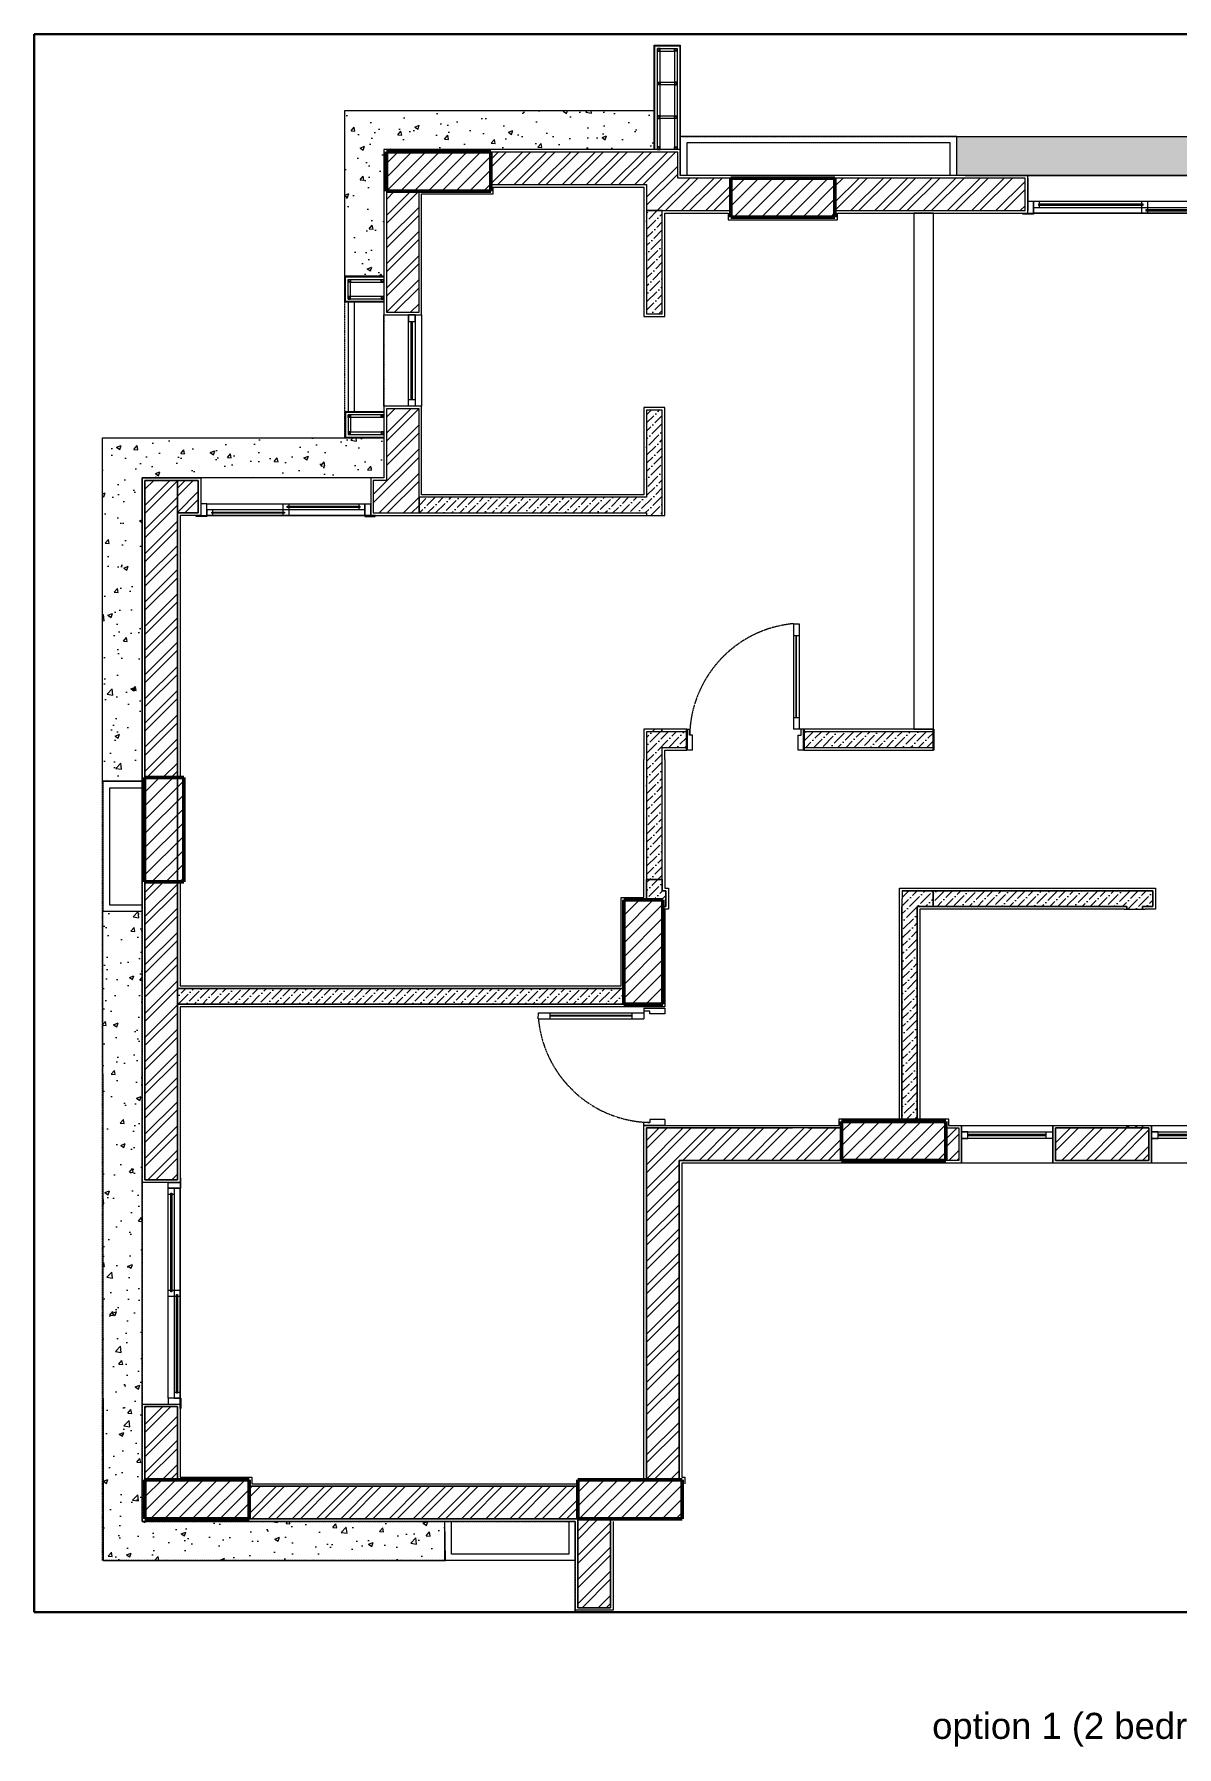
# Model space of a CAD drawing. Header units: metres. Extents: x 0 to 104350, y 982 to 43174.
# Drawn here: x 28555 to 37322, y 30032 to 43174 of the extents above; entities that cross this region are included whole.
import ezdxf
from ezdxf.xclip import XClip

# ---------------------------------------------------------------- set-up
doc = ezdxf.new("R2010")
doc.units = ezdxf.units.M
doc.header["$XCLIPFRAME"] = 2
doc.linetypes.add('DASHED2', pattern=[0.375, 0.25, -0.125])
doc.layers.get('0').update_dxf_attribs({"lineweight": 30})
for name, color, linetype, lineweight in [('A-ANNO-DIMS', 1, 'Continuous', 0), ('A-ANNO-HATCH', 9, 'Continuous', 9), ('A-CLNG-GRID', 2, 'Continuous', 5), ('A-DOOR', 1, 'Continuous', 5), ('A-DOOR-FRAM', 1, 'Continuous', 0), ('A-ELEV-BACK', 1, 'Continuous', 0), ('A-FLOR-OVHD', 1, 'DASHED2', 0), ('A-SECT', 1, 'Continuous', 5), ('A-WALL', 3, 'Continuous', 18), ('A-WINDOW', 10, 'Continuous', 5), ('dimensions', 90, 'Continuous', 30), ('G-ANNO-HATCH', 8, 'Continuous', 0), ('HATCH', 8, 'Continuous', 0), ('S-COLS', 52, 'Continuous', 9)]:
    doc.layers.add(name, color=color, linetype=linetype, lineweight=lineweight)
doc.styles.get("Standard").update_dxf_attribs({"font": 'arial.ttf'})
pattern_1 = [(45, (-163049.75, 51839.08), (-92.807765, 92.807765), []), (45, (-162987.88, 51839.08), (-92.807765, 92.807765), [])]
pattern_2 = [(45, (-163049.75, 51839.084), (23.201941, 85.073785), [109.375, -21.875, 0, -21.875])]
pattern_3 = [(50, (0, 0), (358.6301, -31.37607), [37.5, -412.5]), (355, (0, 0), (-69.3757, 376.0961), [30, -330]), (100.45144, (29.9, -2.6), (289.2544, 344.72), [31.8701, -350.57106]), (46.1842, (0, 100), (533.6207, -82.7596), [56.25, -618.75]), (96.63564, (44.47, 93.1), (467.331, 487.0593), [47.8052, -525.8569]), (351.18416, (0, 100), (467.331, 487.0593), [45, -495]), (21, (50, 75), (298.4535, -201.30945), [37.5, -412.5]), (326, (50, 75), (121.6577, 362.575), [30, -330]), (71.45144, (74.87, 58.22), (420.1112, 161.2656), [31.8701, -350.57106]), (37.5, (0, 0), (6.07993, 166.44693), [0, -326, 0, -335, 0, -331.25]), (7.5, (0, 0), (131.53477, 197.20586), [0, -191, 0, -318.5, 0, -126.25]), (327.5, (-111.5, 0), (266.91122, -11.27744), [0, -125, 0, -390, 0, -517.5]), (317.5, (-161.5, 0), (291.5931, 50.0525), [0, -162.5, 0, -259, 0, -367.5])]
pattern_4 = [(45, (116748.97, -54336.016), (-53.033, 53.033), [])]

# ---------------------------------------------------------------- blocks, each defined once
blk = doc.blocks.new('*U123')
for p, q in [((-0.235, 0.09), (0.978, 0.09)), ((-0.235, 0.045), (-0.235, 0.09)), ((0.978, 0.045), (-0.235, 0.045)), ((0.978, 0.045), (-0.235, 0.045)), ((-0.235, 0.045), (-0.235, 0)), ((-0.235, 0), (0.978, 0)), ((-0.19, 0.045), (-0.19, 0.026)), ((-0.19, 0.018), (-0.19, 0)), ((0.35, 0.09), (0.35, 0.026)), ((0.35, 0.018), (0.35, 0)), ((0.395, 0.09), (0.395, 0.071)), ((0.395, 0.063), (0.395, 0)), ((0.933, 0.09), (0.933, 0.071)), ((0.933, 0.063), (0.933, 0.045)), ((0.978, 0.09), (0.978, 0.045)), ((0.978, 0), (0.978, 0.045))]:
    blk.add_line(p, q)
for points in [[(-0.315, 0), (-0.235, 0), (-0.235, -0.007), (-0.315, -0.007)], [(-0.235, 0.09), (-0.28, 0.09), (-0.28, 0), (-0.235, 0)], [(-0.235, 0.09), (0.978, 0.09), (0.978, 0), (-0.235, 0)], [(-0.196, 0.026), (0.362, 0.026), (0.362, 0.018), (-0.196, 0.018)], [(0.383, 0.071), (0.94, 0.071), (0.94, 0.063), (0.383, 0.063)], [(0.978, 0.09), (1.023, 0.09), (1.023, 0), (0.978, 0)], [(1.058, 0), (0.978, 0), (0.978, -0.007), (1.058, -0.007)]]:
    blk.add_lwpolyline(points, close=True)
blk = doc.blocks.new('*U125')
for p, q in [((-2.079, -0.07), (-1.479, -0.07)), ((-2.079, -0.08), (-1.479, -0.08))]:
    blk.add_line(p, q)
for points in [[(-2.129, 0.14), (-1.429, 0.14), (-1.429, -0.15), (-2.129, -0.15)], [(-2.129, -0.1), (-2.129, -0.05), (-1.429, -0.05), (-1.429, -0.1)], [(-2.129, -0.05), (-2.079, -0.05), (-2.079, -0.1), (-2.129, -0.1)], [(-1.429, -0.05), (-1.479, -0.05), (-1.479, -0.1), (-1.429, -0.1)]]:
    blk.add_lwpolyline(points, close=True)
blk = doc.blocks.new('*U122')
for p, q in [((-0.235, 0.09), (1.376, 0.09)), ((-0.235, 0.045), (-0.235, 0.09)), ((1.376, 0.045), (-0.235, 0.045)), ((1.376, 0.045), (-0.235, 0.045)), ((-0.235, 0.045), (-0.235, 0)), ((-0.235, 0), (1.376, 0)), ((-0.19, 0.045), (-0.19, 0.026)), ((-0.19, 0.018), (-0.19, 0)), ((0.548, 0.09), (0.548, 0.026)), ((0.548, 0.018), (0.548, 0)), ((0.593, 0.09), (0.593, 0.071)), ((0.593, 0.063), (0.593, 0)), ((1.331, 0.09), (1.331, 0.071)), ((1.331, 0.063), (1.331, 0.045)), ((1.376, 0.09), (1.376, 0.045)), ((1.376, 0), (1.376, 0.045))]:
    blk.add_line(p, q)
for points in [[(-0.315, 0), (-0.235, 0), (-0.235, -0.007), (-0.315, -0.007)], [(-0.235, 0.09), (-0.28, 0.09), (-0.28, 0), (-0.235, 0)], [(-0.235, 0.09), (1.376, 0.09), (1.376, 0), (-0.235, 0)], [(-0.196, 0.026), (0.561, 0.026), (0.561, 0.018), (-0.196, 0.018)], [(0.582, 0.071), (1.337, 0.071), (1.337, 0.063), (0.582, 0.063)], [(1.376, 0.09), (1.421, 0.09), (1.421, 0), (1.376, 0)], [(1.456, 0), (1.376, 0), (1.376, -0.007), (1.456, -0.007)]]:
    blk.add_lwpolyline(points, close=True)
blk = doc.blocks.new('*U121')
for p, q in [((-2.079, -0.07), (-1.479, -0.07)), ((-2.079, -0.08), (-1.479, -0.08))]:
    blk.add_line(p, q)
for points in [[(-2.129, 0.14), (-1.429, 0.14), (-1.429, -0.15), (-2.129, -0.15)], [(-2.129, -0.1), (-2.129, -0.05), (-1.429, -0.05), (-1.429, -0.1)], [(-2.129, -0.05), (-2.079, -0.05), (-2.079, -0.1), (-2.129, -0.1)], [(-1.429, -0.05), (-1.479, -0.05), (-1.479, -0.1), (-1.429, -0.1)]]:
    blk.add_lwpolyline(points, close=True)
blk = doc.blocks.new('*U138')
for p, q in [((-0.235, 0.09), (1.473, 0.09)), ((-0.235, 0.045), (-0.235, 0.09)), ((1.473, 0.045), (-0.235, 0.045)), ((1.473, 0.045), (-0.235, 0.045)), ((-0.235, 0.045), (-0.235, 0)), ((-0.235, 0), (1.473, 0)), ((-0.19, 0.045), (-0.19, 0.026)), ((-0.19, 0.018), (-0.19, 0)), ((0.597, 0.09), (0.597, 0.026)), ((0.597, 0.018), (0.597, 0)), ((0.642, 0.09), (0.642, 0.071)), ((0.642, 0.063), (0.642, 0)), ((1.428, 0.09), (1.428, 0.071)), ((1.428, 0.063), (1.428, 0.045)), ((1.473, 0.09), (1.473, 0.045)), ((1.473, 0), (1.473, 0.045))]:
    blk.add_line(p, q)
for points in [[(-0.315, 0), (-0.235, 0), (-0.235, -0.007), (-0.315, -0.007)], [(-0.235, 0.09), (-0.28, 0.09), (-0.28, 0), (-0.235, 0)], [(-0.235, 0.09), (1.473, 0.09), (1.473, 0), (-0.235, 0)], [(-0.196, 0.026), (0.609, 0.026), (0.609, 0.018), (-0.196, 0.018)], [(0.63, 0.071), (1.434, 0.071), (1.434, 0.063), (0.63, 0.063)], [(1.473, 0.09), (1.518, 0.09), (1.518, 0), (1.473, 0)], [(1.553, 0), (1.473, 0), (1.473, -0.007), (1.553, -0.007)]]:
    blk.add_lwpolyline(points, close=True)
blk = doc.blocks.new('hjnhgfhgn')
at = {"layer": 'A-FLOR-OVHD'}
blk.add_lwpolyline([(101259, -22509), (101259, -20379), (97632, -20379), (97632, -11762), (99490, -11762), (99490, -9249), (101865, -9249), (101865, -9549), (99790, -9549), (99790, -12069), (97936, -12069), (97936, -14398), (97936, -20079), (101259, -20079), (101259, -22839)], dxfattribs=at)
blk.add_lwpolyline([(102065, -9449), (106681, -9449), (106681, -9249), (119821, -9249), (119821, -9449), (124433, -9449), (124433, -9749), (119521, -9749), (119521, -9549), (118379, -9550), (118379, -9549), (116503, -9549), (116503, -9550), (110625, -9550), (110625, -9549), (107857, -9549), (107857, -9549), (106977, -9549), (106977, -9749), (102065, -9749)], close=True, dxfattribs=at)
blk = doc.blocks.new('B GF')
at = {"layer": 'A-ANNO-HATCH', "true_color": 0x939598}
h = blk.add_hatch(dxfattribs=at)
h.set_pattern_fill('AR-CONC', color=252, scale=50)
h.set_pattern_definition(pattern_3)
h.paths.add_polyline_path([(147038, -10522), (146738, -10522), (146738, -9249), (149114, -9249), (149114, -9549), (147038, -9549)])
h = blk.add_hatch(dxfattribs=at)
h.set_pattern_fill('AR-CONC', color=252, scale=50)
h.set_pattern_definition([(50, (0, -9699.07), (358.6301, -31.37607), [37.5, -412.5]), (355, (0, -9699.07), (-69.3757, 376.0961), [30, -330]), (100.45144, (29.9, -9701.7), (289.2544, 344.72), [31.8701, -350.57106]), (46.1842, (0, -9599.07), (533.6207, -82.7596), [56.25, -618.75]), (96.63564, (44.47, -9605.96), (467.331, 487.0593), [47.8052, -525.8569]), (351.18416, (0, -9599.07), (467.331, 487.0593), [45, -495]), (21, (50, -9624.07), (298.45353, -201.30945), [37.5, -412.5]), (326, (50, -9624.07), (121.6577, 362.575), [30, -330]), (71.45144, (74.87, -9640.84), (420.1112, 161.2656), [31.8701, -350.57106]), (37.5, (0, -9699.07), (6.07993, 166.44693), [0, -326, 0, -335, 0, -331.25]), (7.5, (0, -9699.07), (131.53477, 197.20586), [0, -191, 0, -318.5, 0, -126.25]), (327.5, (-111.5, -9699.07), (266.91122, -11.27744), [0, -125, 0, -390, 0, -517.5]), (317.5, (-161.5, -9699.07), (291.5931, 50.0525), [0, -162.5, 0, -259, 0, -367.5])])
h.paths.add_polyline_path([(161718, -9549), (161712, -9248), (163283, -9248), (163290, -9549)])
h.paths.add_polyline_path([(169560, -9749), (169560, -9449), (167070, -9449), (167070, -9249), (153929, -9249), (153931, -9449), (151438, -9449), (151436, -9749), (154230, -9749), (154230, -9549), (166691, -9549), (166691, -9749), (171671, -9749), (171671, -9749)])
h = blk.add_hatch(dxfattribs=at)
h.set_pattern_fill('AR-CONC', color=252, scale=50)
h.set_pattern_definition(pattern_3)
h.paths.add_polyline_path([(145184, -14398), (144880, -14398), (144880, -11762), (147038, -11762), (147038, -11861), (147038, -12069), (145184, -12069)])
h = blk.add_hatch(dxfattribs=at)
h.set_pattern_fill('AR-CONC', color=252, scale=50)
h.set_pattern_definition(pattern_3)
h.paths.add_polyline_path([(145184, -15398), (144880, -15398), (144880, -20379), (147507, -20379), (147507, -20079), (145184, -20079)])
at = {"layer": 'A-ANNO-DIMS'}
blk.add_lwpolyline([(147038, -10522), (146738, -10522), (146738, -9249), (149114, -9249), (149114, -9549), (147038, -9549)], close=True, dxfattribs=at)
at = {"layer": 'A-ELEV-BACK'}
for points in [[(171671, -9449), (171671, -9749), (166691, -9749), (166691, -9549), (154230, -9549), (154230, -9749), (151436, -9749), (151436, -9449), (153930, -9449), (153930, -9249), (167070, -9249), (167070, -9449)], [(145184, -14398), (144880, -14398), (144880, -11762), (147038, -11762), (147038, -11861), (147038, -11861), (147038, -12069), (145184, -12069)], [(145184, -15398), (144880, -15398), (144884, -20379), (147512, -20379), (147507, -20079), (145184, -20079)]]:
    blk.add_lwpolyline(points, close=True, dxfattribs=at)
blk = doc.blocks.new('gfbgg')
at = {"layer": 'A-ELEV-BACK'}
for points in [[(104187, -9749), (104187, -9449), (102065, -9449), (102065, -9749)], [(104137, -9749), (104137, -9499), (102115, -9499), (102115, -9749)], [(97936, -15398), (97636, -15398), (97636, -14398), (97936, -14398)], [(97936, -15348), (97686, -15348), (97686, -14448), (97936, -14448)], [(101259, -20079), (101259, -20379), (100259, -20379), (100259, -20079)], [(101209, -20079), (101209, -20329), (100309, -20329), (100309, -20079)]]:
    blk.add_lwpolyline(points, dxfattribs=at)
blk = doc.blocks.new('gtrgtgrtgtg')
at = {"layer": 'A-CLNG-GRID'}
for points in [[(101865, -9549), (101865, -9149), (101865, -8749), (102065, -8749), (102065, -9549)], [(99790, -10722), (99730, -10722), (99490, -10722), (99490, -10522), (99790, -10522)], [(99790, -11562), (99730, -11562), (99490, -11562), (99490, -11762), (99790, -11762)]]:
    blk.add_lwpolyline(points, dxfattribs=at)
at = {"layer": 'A-ELEV-BACK'}
blk.add_lwpolyline([(99515, -11562), (99565, -11562), (99565, -10722), (99515, -10722)], close=True, dxfattribs=at)
at = {"layer": 'A-SECT'}
for points in [[(101870, -9549), (101870, -9149), (101870, -8754), (102060, -8754), (102060, -9549)], [(101890, -9549), (101890, -9149), (101890, -8774), (102040, -8774), (102040, -9549)], [(101910, -9549), (101910, -9149), (101910, -8794), (102020, -8794), (102020, -9549)], [(99790, -10717), (99730, -10717), (99495, -10717), (99495, -10527), (99790, -10527)], [(99790, -10697), (99730, -10697), (99515, -10697), (99515, -10547), (99790, -10547)], [(99790, -10677), (99730, -10677), (99535, -10677), (99535, -10567), (99790, -10567)], [(99790, -11567), (99730, -11567), (99495, -11567), (99495, -11757), (99790, -11757)], [(99790, -11587), (99730, -11587), (99515, -11587), (99515, -11737), (99790, -11737)], [(99790, -11607), (99730, -11607), (99535, -11607), (99535, -11717), (99790, -11717)]]:
    blk.add_lwpolyline(points, dxfattribs=at)
for points in [[(101890, -8794), (101910, -8794), (101910, -8774), (101890, -8774)], [(101893, -8791), (101907, -8791), (101907, -8777), (101893, -8777)], [(102040, -8794), (102020, -8794), (102020, -8774), (102040, -8774)], [(102037, -8791), (102023, -8791), (102023, -8777), (102037, -8777)], [(101890, -9032), (101910, -9032), (101910, -9052), (101890, -9052)], [(101893, -9035), (101907, -9035), (101907, -9049), (101893, -9049)], [(101910, -9032), (102020, -9032), (102020, -9052), (101910, -9052)], [(102040, -9032), (102020, -9032), (102020, -9052), (102040, -9052)], [(102037, -9035), (102023, -9035), (102023, -9049), (102037, -9049)], [(101890, -9311), (101910, -9311), (101910, -9291), (101890, -9291)], [(101893, -9308), (101907, -9308), (101907, -9294), (101893, -9294)], [(101910, -9291), (102020, -9291), (102020, -9311), (101910, -9311)], [(102040, -9311), (102020, -9311), (102020, -9291), (102040, -9291)], [(102037, -9308), (102023, -9308), (102023, -9294), (102037, -9294)], [(101890, -9549), (101910, -9549), (101910, -9529), (101890, -9529)], [(101893, -9546), (101907, -9546), (101907, -9532), (101893, -9532)], [(102040, -9549), (102020, -9549), (102020, -9529), (102040, -9529)], [(102037, -9546), (102023, -9546), (102023, -9532), (102037, -9532)], [(99535, -10547), (99535, -10567), (99515, -10567), (99515, -10547)], [(99532, -10550), (99532, -10564), (99518, -10564), (99518, -10550)], [(99790, -10547), (99790, -10567), (99770, -10567), (99770, -10547)], [(99787, -10550), (99787, -10564), (99773, -10564), (99773, -10550)], [(99535, -10697), (99535, -10677), (99515, -10677), (99515, -10697)], [(99532, -10694), (99532, -10680), (99518, -10680), (99518, -10694)], [(99790, -10697), (99790, -10677), (99770, -10677), (99770, -10697)], [(99787, -10694), (99787, -10680), (99773, -10680), (99773, -10694)], [(99535, -11587), (99535, -11607), (99515, -11607), (99515, -11587)], [(99532, -11590), (99532, -11604), (99518, -11604), (99518, -11590)], [(99790, -11587), (99790, -11607), (99770, -11607), (99770, -11587)], [(99787, -11590), (99787, -11604), (99773, -11604), (99773, -11590)], [(99535, -11737), (99535, -11717), (99515, -11717), (99515, -11737)], [(99532, -11734), (99532, -11720), (99518, -11720), (99518, -11734)], [(99790, -11737), (99790, -11717), (99770, -11717), (99770, -11737)], [(99787, -11734), (99787, -11720), (99773, -11720), (99773, -11734)]]:
    blk.add_lwpolyline(points, close=True, dxfattribs=at)
blk = doc.blocks.new('M_Concrete-Rectangular-Column - C4-300_800-V3-0-6-4th floor columns')
at = {"layer": 'S-COLS'}
h = blk.add_hatch(dxfattribs=at)
h.set_pattern_fill('FP_6', color=256, style=0, pattern_type=2)
h.set_pattern_definition([(224.998, (-12.304, 7.91), (0.05303116, -0.05303486), [])])
h.paths.add_polyline_path([(0.15, 0.4), (-0.15, 0.4), (-0.15, -0.4), (0.15, -0.4)])
at = {"layer": 'S-COLS', "lineweight": 50}
for p, q in [((0.15, 0.4), (-0.15, 0.4)), ((-0.15, 0.4), (-0.15, -0.4)), ((0.15, -0.4), (0.15, 0.4)), ((-0.15, -0.4), (0.15, -0.4))]:
    blk.add_line(p, q, dxfattribs=at)
blk = doc.blocks.new('Typical')
at = {"layer": 'S-COLS'}
h = blk.add_hatch(dxfattribs=at)
h.set_pattern_fill('FP_1', color=256, scale=1000, style=0, pattern_type=2)
h.set_pattern_definition(pattern_4)
h.paths.add_polyline_path([(103274, -40586), (103274, -40286), (102474, -40286), (102474, -40586)])
h = blk.add_hatch(dxfattribs=at)
h.set_pattern_fill('FP_1', color=256, scale=1000, style=0, pattern_type=2)
h.set_pattern_definition(pattern_4)
h.paths.add_polyline_path([(105916, -40786), (105916, -40486), (105116, -40486), (105116, -40786)])
h = blk.add_hatch(dxfattribs=at)
h.set_pattern_fill('FP_1', color=256, scale=1000, style=0, pattern_type=2)
h.set_pattern_definition(pattern_4)
h.paths.add_polyline_path([(100918, -45887), (100918, -45087), (100618, -45087), (100618, -45887)])
h = blk.add_hatch(dxfattribs=at)
h.set_pattern_fill('FP_1', color=256, scale=1000, style=0, pattern_type=2)
h.set_pattern_definition(pattern_4)
h.paths.add_polyline_path([(106767, -48026), (106767, -47726), (105967, -47726), (105967, -48026)])
h = blk.add_hatch(dxfattribs=at)
h.set_pattern_fill('FP_1', color=256, scale=1000, style=0, pattern_type=2)
h.set_pattern_definition(pattern_4)
h.paths.add_polyline_path([(101420, -50776), (101420, -50476), (100620, -50476), (100620, -50776)])
h = blk.add_hatch(dxfattribs=at)
h.set_pattern_fill('FP_1', color=256, scale=1000, style=0, pattern_type=2)
h.set_pattern_definition(pattern_4)
h.paths.add_polyline_path([(104743, -50776), (104743, -50476), (103943, -50476), (103943, -50776)])
at = {"layer": 'S-COLS', "lineweight": 50}
for p, q in [((103274, -40286), (102474, -40286)), ((102474, -40286), (102474, -40586)), ((103274, -40586), (103274, -40286)), ((102474, -40586), (103274, -40586)), ((105916, -40486), (105116, -40486)), ((105116, -40486), (105116, -40786)), ((105916, -40786), (105916, -40486)), ((105116, -40786), (105916, -40786)), ((100618, -45087), (100618, -45887)), ((100918, -45087), (100618, -45087)), ((100918, -45887), (100918, -45087)), ((100618, -45887), (100918, -45887)), ((106767, -47726), (105967, -47726)), ((105967, -47726), (105967, -48026)), ((106767, -48026), (106767, -47726)), ((105967, -48026), (106767, -48026)), ((101420, -50476), (100620, -50476)), ((100620, -50476), (100620, -50776)), ((101420, -50776), (101420, -50476)), ((104743, -50476), (103943, -50476)), ((103943, -50476), (103943, -50776)), ((104743, -50776), (104743, -50476)), ((100620, -50776), (101420, -50776)), ((103943, -50776), (104743, -50776))]:
    blk.add_line(p, q, dxfattribs=at)
at = {"layer": 'S-COLS', "xscale": 999.9999999999998, "yscale": 999.9999999999998, "zscale": 999.9999999999998, "rotation": 180.0015117554208}
blk.add_blockref('M_Concrete-Rectangular-Column - C4-300_800-V3-0-6-4th floor columns', (104445, -46426), dxfattribs=at)
blk = doc.blocks.new('*U118')
for p, q in [((-5314, 135751), (-5249, 135754)), ((-5251, 134853), (-5299, 135751)), ((-5201, 134855), (-5249, 135754)), ((-5244, 135654), (-5294, 135652)), ((-5271, 135653), (-5234, 134955)), ((-5266, 135653), (-5229, 134955)), ((-5207, 134957), (-5257, 134954)), ((-5201, 134855), (-5251, 134853))]:
    blk.add_line(p, q)
at = {"linetype": 'DASHED2'}
blk.add_arc((-5342, 135819), 974, 278.2926, 1.8703, dxfattribs=at)
at = {"layer": 'A-DOOR-FRAM'}
for p, q in [((-4400, 135977), (-4350, 135980)), ((-4350, 135980), (-4340, 135803)), ((-5349, 135927), (-5299, 135930)), ((-5339, 135749), (-5349, 135927)), ((-5339, 135749), (-5314, 135751)), ((-4340, 135803), (-4365, 135801))]:
    blk.add_line(p, q, dxfattribs=at)
for points in [[(-4400, 135977), (-4393, 135850), (-4368, 135851), (-4365, 135801)], [(-5299, 135930), (-5292, 135802), (-5317, 135801), (-5314, 135751)]]:
    blk.add_lwpolyline(points, dxfattribs=at)

msp = doc.modelspace()

# ---------------------------------------------------------------- hatches: boundary and pattern name
at = {"layer": 'G-ANNO-HATCH'}
h = msp.add_hatch(dxfattribs=at)
h.set_pattern_fill('ANSI32', color=256, scale=350)
h.set_pattern_definition(pattern_1)
h.paths.add_polyline_path([(33899.458, 42070.236), (33492.877, 42070.236), (33492.877, 42270.236), (32057.2, 42270.236), (32057.2, 42020.236), (33253.093, 42020.236), (33253.093, 41820.236), (33899.458, 41820.236)])
h = msp.add_hatch(dxfattribs=at)
h.set_pattern_fill('ANSI32', color=256, scale=350)
h.set_pattern_definition(pattern_1)
h.paths.add_polyline_path([(36158.433, 42070.236), (34699.458, 42070.236), (34699.458, 41820.236), (35461.093, 41820.236), (35581.093, 41820.236), (36158.433, 41820.236)])
h = msp.add_hatch(dxfattribs=at)
h.set_pattern_fill('ANSI32', color=256, scale=350)
h.set_pattern_definition(pattern_1)
h.paths.add_polyline_path([(31257.2, 41040.236), (31507.198, 41040.236), (31507.199, 41970.236), (31257.2, 41970.236)])
h = msp.add_hatch(dxfattribs=at)
h.set_pattern_fill('ANSI36', color=256, scale=350)
h.set_pattern_definition(pattern_2)
h.paths.add_polyline_path([(33373.093, 41820.236), (33253.093, 41820.236), (33253.093, 41028.367), (33373.093, 41028.367)])
h = msp.add_hatch(dxfattribs=at)
h.set_pattern_fill('ANSI32', color=256, scale=350)
h.set_pattern_definition(pattern_1)
h.paths.add_polyline_path([(31156.361, 39750.236), (31156.361, 39500.236), (31507.196, 39500.236), (31507.197, 40300.236), (31257.2, 40300.236), (31257.2, 39750.236)])
h = msp.add_hatch(dxfattribs=at)
h.set_pattern_fill('ANSI36', color=256, scale=350)
h.set_pattern_definition(pattern_2)
h.paths.add_polyline_path([(33253.093, 39480.236), (33373.093, 39480.236), (33373.093, 40288.374), (33253.093, 40288.374), (33253.093, 39620.236), (31507.196, 39620.236), (31507.196, 39500.236), (33253.093, 39500.236)])
h.paths.add_polyline_path([(33561.343, 37700.236), (33561.343, 37820.236), (33373.093, 37820.236), (33373.093, 37840.236), (33253.093, 37840.236), (33253.093, 36688.17), (33373.093, 36688.17), (33373.093, 37700.236)])
h.paths.add_polyline_path([(35454.121, 37700.236), (35454.121, 37820.236), (34461.338, 37820.236), (34461.338, 37700.236)])
h = msp.add_hatch(dxfattribs=at)
h.set_pattern_fill('ANSI32', color=256, scale=350)
h.set_pattern_definition(pattern_1)
h.paths.add_polyline_path([(29653.093, 35470.29), (29653.093, 39750.236), (29403.093, 39750.236), (29403.093, 37469.872), (29653.093, 37469.872)])
h = msp.add_hatch(dxfattribs=at)
h.set_pattern_fill('ANSI32', color=256, scale=350)
h.set_pattern_definition([(45, (-164014.03, 51870.65), (-92.807765, 92.807765), []), (45, (-163952.16, 51870.65), (-92.807765, 92.807765), [])])
h.paths.add_polyline_path([(29813.093, 39750.236), (29653.093, 39750.236), (29653.093, 39500.236), (29813.093, 39500.236)])
h = msp.add_hatch(dxfattribs=at)
h.set_pattern_fill('ANSI32', color=256, scale=350)
h.set_pattern_definition(pattern_1)
h.paths.add_polyline_path([(29653.093, 36669.872), (29403.093, 36669.872), (29403.093, 34382.901), (29653.093, 34382.901)])
h = msp.add_hatch(dxfattribs=at)
h.set_pattern_fill('ANSI36', color=256, scale=350)
h.set_pattern_definition(pattern_2)
h.paths.add_polyline_path([(33373.093, 36688.17), (33253.093, 36688.17), (33253.093, 36530.237), (33378.431, 36530.237), (33378.431, 36480.236), (33401.338, 36480.236), (33401.338, 36600.236), (33373.093, 36600.236)])
h = msp.add_hatch(dxfattribs=at)
h.set_pattern_fill('ANSI36', color=256, scale=350)
h.set_pattern_definition([(45, (-162209.375, 51839.084), (23.201941, 85.073785), [109.375, -21.875, 0, -21.875])])
h.paths.add_polyline_path([(35453.471, 36600.236), (35214.776, 36600.236), (35214.776, 36480.236), (35213.474, 36480.236), (35213.47, 34850.236), (35330.514, 34850.236), (35330.518, 36480.236), (35453.476, 36480.236)])
h = msp.add_hatch(dxfattribs=at)
h.set_pattern_fill('ANSI36', color=256, scale=350)
h.set_pattern_definition(pattern_2)
h.paths.add_polyline_path([(36938.73, 36460.225), (37058.73, 36460.235), (37058.73, 36480.236), (37138.73, 36480.236), (37138.73, 36600.236), (37058.73, 36600.236), (37058.73, 36600.236), (36938.73, 36600.236), (36938.73, 36600.236), (35453.094, 36600.236), (35453.094, 36480.236), (36938.73, 36480.236)])
h.paths.add_polyline_path([(37058.732, 34800.235), (36938.73, 34800.225), (36938.73, 34780.224), (37058.732, 34780.224)])
h = msp.add_hatch(dxfattribs=at)
h.set_pattern_fill('ANSI36', color=256, scale=350)
h.set_pattern_definition(pattern_2)
h.paths.add_polyline_path([(33078.431, 35850.236), (29653.093, 35850.236), (29653.093, 35730.236), (33078.431, 35730.236)])
h = msp.add_hatch(dxfattribs=at)
h.set_pattern_fill('ANSI32', color=256, scale=350)
h.set_pattern_definition(pattern_1)
h.paths.add_polyline_path([(33503.093, 34530.236), (34750.515, 34530.236), (34750.515, 34780.236), (33373.093, 34780.236), (33253.093, 34780.236), (33253.093, 32080.236), (33503.093, 32080.236)])
h = msp.add_hatch(dxfattribs=at)
h.set_pattern_fill('ANSI32', color=256, scale=350)
h.set_pattern_definition([(45, (-161383.89, 54001.51), (-92.807765, 92.807765), []), (45, (-161322.02, 54001.51), (-92.807765, 92.807765), [])])
h.paths.add_polyline_path([(35550.515, 34780.224), (35650.515, 34780.224), (35650.515, 34530.23), (35550.515, 34530.23)])
h = msp.add_hatch(dxfattribs=at)
h.set_pattern_fill('ANSI32', color=256, scale=350)
h.set_pattern_definition(pattern_1)
h.paths.add_polyline_path([(36390.516, 34779.956), (36390.515, 34530.812), (37108.699, 34531.404), (37108.698, 34780.236), (37058.732, 34780.236), (37058.733, 34780.499)])
h = msp.add_hatch(dxfattribs=at)
h.set_pattern_fill('ANSI32', color=256, scale=350)
h.set_pattern_definition(pattern_1)
h.paths.add_polyline_path([(29653.093, 32641.943), (29403.093, 32641.943), (29403.093, 32080.236), (29653.093, 32080.236)])
h = msp.add_hatch(dxfattribs=at)
h.set_pattern_fill('ANSI32', color=256, scale=350)
h.set_pattern_definition(pattern_1)
h.paths.add_polyline_path([(32726.109, 32030.236), (30203.093, 32030.236), (30203.093, 31780.236), (32726.109, 31780.236)])
h = msp.add_hatch(dxfattribs=at)
h.set_pattern_fill('ANSI32', color=256, scale=350)
h.set_pattern_definition([(45, (-160021.06, 51839.08), (-92.807765, 92.807765), []), (45, (-159959.18, 51839.08), (-92.807765, 92.807765), [])])
h.paths.add_polyline_path([(32976.109, 31780.236), (32726.109, 31780.236), (32726.109, 31098.523), (32976.109, 31098.523)])

# ---------------------------------------------------------------- linework, layer by layer
msp.add_lwpolyline([(28554.582, 31064.661), (44882.692, 31064.661), (44882.692, 43174.113), (28554.582, 43174.113)], close=True)
at = {"layer": 'A-CLNG-GRID'}
for p, q in [((31527.2, 40320.236), (31237.2, 40320.236)), ((31237.2, 40320.236), (31237.2, 39770.236)), ((31527.2, 39640.236), (31527.2, 40320.236)), ((33393.093, 40308.374), (33233.093, 40308.374)), ((33233.093, 40308.374), (33233.093, 39640.236)), ((33393.093, 39480.236), (33393.093, 40308.374)), ((29383.093, 34362.901), (29383.093, 39770.236)), ((29383.093, 39770.236), (29833.093, 39770.236)), ((29833.093, 39770.236), (29833.093, 39480.236)), ((31237.2, 39770.236), (31136.361, 39770.236)), ((31136.361, 39770.236), (31136.361, 39480.236)), ((33233.093, 39640.236), (31527.2, 39640.236)), ((29723.093, 39480.236), (29673.093, 39480.236)), ((29673.093, 39480.236), (29673.093, 37469.872)), ((29833.093, 39480.236), (29723.093, 39480.236)), ((29723.093, 39480.236), (29723.093, 39480.236)), ((31136.361, 39480.236), (33233.093, 39480.236)), ((33233.093, 39480.236), (33393.093, 39480.236)), ((33233.093, 37840.236), (33233.093, 37608.164)), ((33561.343, 37840.236), (33233.093, 37840.236)), ((35454.121, 37840.236), (34461.338, 37840.236)), ((33233.093, 36550.237), (33233.093, 37608.164)), ((33393.093, 37608.164), (33393.093, 37680.236)), ((33393.093, 37680.236), (33561.343, 37680.236)), ((33393.093, 37608.164), (33393.093, 36620.236)), ((34461.338, 37680.236), (35454.121, 37680.236)), ((29673.093, 36669.872), (29673.093, 35870.236)), ((33058.431, 35870.236), (33058.431, 36550.237)), ((33058.431, 36550.237), (33233.093, 36550.237)), ((33393.093, 36620.236), (33421.338, 36620.236)), ((33421.338, 36620.236), (33421.338, 36460.236)), ((35193.47, 34850.236), (35193.474, 36620.236)), ((35193.474, 36620.237), (35473.47, 36620.236)), ((35433.094, 36620.236), (37078.73, 36620.236)), ((37078.73, 36620.236), (37158.73, 36620.236)), ((37158.73, 36620.236), (37158.73, 36460.236)), ((33421.338, 36460.236), (33393.093, 36460.236)), ((33393.093, 36460.236), (33393.093, 35710.236)), ((35350.518, 36460.236), (35350.514, 34830.236)), ((35473.476, 36460.236), (35350.518, 36460.236)), ((36918.73, 36460.236), (35433.094, 36460.236)), ((36918.73, 36460.223), (36918.73, 36460.236)), ((36918.73, 36460.223), (37078.732, 36460.236)), ((37158.73, 36460.236), (37078.73, 36460.236)), ((29673.093, 35870.236), (33058.431, 35870.236)), ((33393.093, 35710.236), (29673.093, 35710.236)), ((29673.093, 35710.236), (29673.093, 35390.29)), ((29673.093, 35390.29), (29673.093, 35390.29)), ((29673.093, 35390.29), (29673.093, 34550.29)), ((34730.515, 34800.235), (34730.515, 34850.236)), ((34730.515, 34850.236), (35570.515, 34850.236)), ((35570.515, 34850.236), (35570.515, 34800.224)), ((33233.093, 32080.236), (33233.093, 34800.236)), ((33233.093, 34800.236), (34510.138, 34800.236)), ((34510.138, 34800.236), (34730.515, 34800.235)), ((35570.515, 34800.224), (35670.515, 34800.224)), ((35670.515, 34800.224), (35670.515, 34510.23)), ((36918.73, 34800.223), (37078.732, 34800.236)), ((29673.093, 34550.29), (29673.093, 34550.29)), ((29673.093, 34550.29), (29673.093, 34362.901)), ((35670.515, 34510.23), (33523.093, 34510.236)), ((33523.093, 34510.236), (33523.093, 32100.236)), ((29673.093, 34362.901), (29383.093, 34362.901)), ((29383.093, 31760.236), (29383.093, 32661.943)), ((29383.093, 32661.943), (29673.093, 32661.943)), ((29673.093, 32661.943), (29673.093, 32100.236)), ((29673.093, 32100.236), (30223.093, 32100.236)), ((30223.093, 32100.236), (30223.093, 32050.236)), ((33523.093, 32100.236), (33546.109, 32100.236)), ((33546.109, 32100.236), (33546.109, 32050.236)), ((30223.093, 32050.236), (32726.109, 32050.236)), ((32706.109, 31760.236), (29383.093, 31760.236)), ((32706.109, 31078.523), (32706.109, 31760.236)), ((32996.109, 31760.236), (32996.109, 31078.523)), ((32996.109, 31078.523), (32706.109, 31078.523))]:
    msp.add_line(p, q, dxfattribs=at)
for points in [[(31527.2, 41020.236), (31527.2, 41950.236), (32077.2, 41950.236), (32077.2, 42000.236), (33233.093, 42000.236), (33233.093, 41008.367), (33393.093, 41008.367), (33393.093, 41800.236), (33879.458, 41800.236), (33879.458, 41750.236), (34719.458, 41750.236), (34719.458, 41800.236), (36178.433, 41800.236), (36178.433, 42090.236), (33512.877, 42090.236), (33512.877, 42290.236), (31237.2, 42290.236), (31237.2, 41020.236)], [(35454.121, 41800.236), (35304.121, 41800.236), (35304.121, 37839.924), (35454.121, 37839.924)]]:
    msp.add_lwpolyline(points, close=True, dxfattribs=at)
msp.add_lwpolyline([(37078.732, 34800.236), (37128.699, 34800.236), (37128.699, 34510.236), (36370.515, 34510.236), (36370.515, 34800.211), (36918.73, 34800.223)], dxfattribs=at)
at = {"layer": 'A-WALL'}
for p, q in [((35216.078, 36600.236), (35453.471, 36600.236)), ((35453.471, 36600.236), (35453.476, 36480.236)), ((35213.47, 34850.236), (35213.474, 36480.236)), ((35330.518, 36480.236), (35330.514, 34850.236)), ((35453.476, 36480.236), (35330.518, 36480.236)), ((33373.093, 35730.236), (33253.093, 35730.236)), ((34750.515, 34780.235), (34750.515, 34830.236)), ((34750.515, 34830.236), (35550.515, 34830.236)), ((35550.515, 34830.236), (35550.515, 34780.224)), ((33253.093, 32080.236), (33253.093, 34780.236)), ((33253.093, 34780.236), (34373.093, 34780.236)), ((34490.138, 34780.236), (34750.515, 34780.235)), ((35550.515, 34780.224), (35650.515, 34780.224)), ((35650.515, 34780.224), (35650.515, 34530.23)), ((35650.515, 34530.23), (33503.093, 34530.236)), ((33503.093, 34530.236), (33503.093, 32080.236)), ((29403.093, 31780.236), (29403.093, 32641.943)), ((29403.093, 32641.943), (29653.093, 32641.943)), ((29653.093, 32641.943), (29653.093, 32080.236)), ((29653.093, 32080.236), (30203.093, 32080.236)), ((30203.093, 32080.236), (30203.093, 32030.236)), ((33503.093, 32080.236), (33526.109, 32080.236)), ((33526.109, 32080.236), (33526.109, 32030.236)), ((30203.093, 32030.236), (32726.109, 32030.236)), ((32726.109, 31780.236), (29403.093, 31780.236)), ((32726.109, 31098.523), (32726.109, 31780.236)), ((32976.109, 31780.236), (32976.109, 31098.523)), ((32976.109, 31098.523), (32726.109, 31098.523))]:
    msp.add_line(p, q, dxfattribs=at)
msp.add_lwpolyline([(31507.2, 41040.236), (31507.2, 41970.236), (32057.2, 41970.236), (32057.2, 42020.236), (33253.093, 42020.236), (33253.093, 41028.367), (33373.093, 41028.367), (33373.093, 41820.236), (33899.458, 41820.236), (33899.458, 41770.236), (34699.458, 41770.236), (34699.458, 41820.236), (36158.433, 41820.236), (36158.433, 42070.236), (33492.877, 42070.236), (33492.877, 42270.236), (31257.2, 42270.236), (31257.2, 41040.236)], close=True, dxfattribs=at)
for points in [[(31507.2, 40300.236), (31257.2, 40300.236), (31257.2, 39750.236), (31156.361, 39750.236), (31156.361, 39500.236), (33253.093, 39500.236), (33253.093, 39480.236)], [(33373.093, 39480.236), (33373.093, 40288.374), (33253.093, 40288.374), (33253.093, 39620.236), (31507.2, 39620.236), (31507.2, 40300.236)], [(29653.093, 36669.872), (29653.093, 35850.236), (33078.431, 35850.236), (33078.431, 36530.237), (33253.093, 36530.237), (33253.093, 36688.17), (33373.093, 36688.17), (33373.093, 36600.236), (33401.338, 36600.236), (33401.338, 36480.236), (33373.093, 36480.236), (33373.093, 35730.236), (29653.093, 35730.236), (29653.093, 35370.29), (29653.093, 35370.29), (29653.093, 34570.29), (29653.093, 34570.29), (29653.093, 34382.901), (29403.093, 34382.901), (29403.093, 39750.236), (29813.093, 39750.236), (29813.093, 39500.236), (29703.093, 39500.236), (29703.093, 39500.236), (29653.093, 39500.236), (29653.093, 37469.872)], [(33253.176, 37819.75), (33253.093, 36688.17), (33373.093, 36688.17), (33373.093, 37700.236), (33561.343, 37700.236)], [(33561.343, 37820.236), (33373.093, 37820.236), (33373.093, 37820.236)], [(35454.121, 37820.236), (34461.338, 37820.236)], [(34461.338, 37700.236), (35454.121, 37700.236)], [(36938.73, 36460.225), (36938.73, 36480.236), (35453.094, 36480.236), (35453.094, 36600.236), (36938.73, 36600.236), (36938.73, 36600.236), (37058.73, 36600.236), (37058.73, 36600.236), (37138.73, 36600.236), (37138.73, 36480.236), (37058.73, 36480.236), (37058.73, 36460.235)], [(37058.732, 34800.235), (37058.732, 34780.236), (37108.699, 34780.236), (37108.699, 34530.236), (36390.515, 34530.236), (36390.515, 34780.211), (36938.73, 34780.224), (36938.73, 34800.225)]]:
    msp.add_lwpolyline(points, dxfattribs=at)
at = {"layer": 'A-WINDOW'}
for p, q in [((35698.554, 42090.236), (37998.554, 42090.236)), ((31140.767, 39770.236), (29823.093, 39770.236)), ((29383.093, 32661.943), (29383.093, 34362.901))]:
    msp.add_line(p, q, dxfattribs=at)
msp.add_lwpolyline([(36178.433, 42070.236), (36178.433, 41820.236)], dxfattribs=at)
at = {"layer": 'dimensions'}
for p, q in [((33561.343, 37680.236), (33561.343, 37840.236)), ((34461.338, 37680.236), (34461.338, 37840.236)), ((35454.121, 37840.236), (35454.121, 37680.236))]:
    msp.add_line(p, q, dxfattribs=at)
at = {"layer": 'G-ANNO-HATCH'}
for points in [[(29813.093, 39750.236), (29653.093, 39750.236), (29653.093, 39500.236), (29813.093, 39500.236)], [(35550.515, 34780.224), (35650.515, 34780.224), (35650.515, 34530.23), (35550.515, 34530.23)]]:
    msp.add_lwpolyline(points, close=True, dxfattribs=at)
at = {"layer": 'HATCH'}
msp.add_line((33526.109, 32030.236), (33526.109, 31780.236), dxfattribs=at)
for points in [[(33899.458, 42070.236), (33492.877, 42070.236), (33492.877, 42270.236), (32057.2, 42270.236), (32057.2, 42020.236), (33253.093, 42020.236), (33253.093, 41820.236), (33899.458, 41820.236)], [(36158.433, 42070.236), (34699.458, 42070.236), (34699.458, 41820.236), (35461.093, 41820.236), (35581.093, 41820.236), (36158.433, 41820.236)], [(31257.2, 41040.236), (31507.198, 41040.236), (31507.199, 41970.236), (31257.2, 41970.236)], [(33373.093, 41820.236), (33253.093, 41820.236), (33253.093, 41028.367), (33373.093, 41028.367), (33373.093, 41820.236)], [(31507.197, 40300.236), (31257.2, 40300.236), (31257.2, 39750.236), (31156.361, 39750.236), (31156.361, 39500.236), (31507.196, 39500.236)], [(29653.093, 35470.29), (29653.093, 39750.236), (29403.093, 39750.236), (29403.093, 37469.872), (29653.093, 37469.872)], [(29653.093, 36669.872), (29403.093, 36669.872), (29403.093, 34382.901), (29653.093, 34382.901)], [(33373.093, 36688.17), (33253.093, 36688.17), (33253.093, 36530.237), (33378.431, 36530.237), (33378.431, 36480.236), (33401.338, 36480.236), (33401.338, 36600.236), (33373.093, 36600.236), (33373.093, 36688.17)], [(35453.471, 36600.236), (35216.078, 36600.236), (35213.474, 36480.236), (35213.47, 34850.236), (35330.514, 34850.236), (35330.518, 36480.236), (35453.476, 36480.236), (35453.471, 36600.236)], [(33078.431, 35850.236), (29653.093, 35850.236), (29653.093, 35730.236), (33078.431, 35730.236), (33078.431, 35850.236)], [(33503.093, 34530.236), (34750.515, 34530.236), (34750.515, 34780.236), (33373.093, 34780.236), (33253.093, 34780.236), (33253.093, 32080.236), (33503.093, 32080.236)], [(37108.698, 34780.236), (37058.732, 34780.236), (37058.732, 34780.236), (36390.514, 34780.219), (36390.515, 34531.355), (37108.699, 34531.404)], [(29653.093, 32641.943), (29403.093, 32641.943), (29403.093, 32080.236), (29653.093, 32080.236)], [(32726.109, 32030.236), (30203.093, 32030.236), (30203.093, 31780.236), (32726.109, 31780.236)], [(32976.109, 31780.236), (32726.109, 31780.236), (32726.109, 31098.523), (32976.109, 31098.523)]]:
    msp.add_lwpolyline(points, close=True, dxfattribs=at)
for points in [[(33373.093, 39480.236), (33373.093, 40288.374), (33253.093, 40288.374), (33253.093, 39620.236), (31507.196, 39620.236), (31507.196, 39500.236), (33253.093, 39500.236), (33253.093, 39480.236)], [(33561.343, 37820.236), (33373.093, 37820.236), (33253.093, 37819.75)], [(33253.176, 37819.75), (33253.093, 36688.17), (33373.093, 36688.17), (33373.093, 37700.236), (33561.343, 37700.236)], [(35454.121, 37820.236), (35073.793, 37820.236), (34461.338, 37820.236)], [(34461.338, 37700.236), (35454.121, 37700.236)], [(37058.73, 36460.235), (37058.73, 36480.236), (37138.73, 36480.236), (37138.73, 36600.236), (37058.73, 36600.236), (37058.73, 36600.236), (36938.73, 36600.236), (36938.73, 36600.236), (35453.094, 36600.236), (35453.094, 36480.236), (36938.73, 36480.236), (36938.73, 36460.225)], [(36938.73, 34800.225), (36938.73, 34780.224), (37058.732, 34780.224), (37058.732, 34800.235)]]:
    msp.add_lwpolyline(points, dxfattribs=at)

# ---------------------------------------------------------------- block references
ref = msp.add_blockref('Typical', (-71216.773, 82556.63))
XClip(ref).set_block_clipping_path([(99771.3550347491, -51491.9684601382), (116099.4655573423, -39382.5165601852)])
at = {"layer": 'A-DOOR'}
for p, xscale, yscale, zscale, rotation in [((36169.435, 160096.376), 0.8999943595947164, 0.8999943595947164, 0.8999943595947164, 176.9472523896113), ((-89023.047, 37408.333), 0.8999943595947176, 0.8999943595947176, 0.8999943595947176, 266.9472523896113)]:
    msp.add_blockref('*U118', p, dxfattribs=dict(at, xscale=xscale, yscale=yscale, zscale=zscale, rotation=rotation))
at = {"layer": 'A-ELEV-BACK', "color": 4}
ref = msp.add_blockref('hjnhgfhgn', (-68552.525, 51839.084), dxfattribs=at)
XClip(ref).set_block_clipping_path([(97107.1068899558, -20774.4229380071), (113435.217412549, -8664.9710380541)])
at = {"layer": 'A-ELEV-BACK'}
ref = msp.add_blockref('gfbgg', (-68552.525, 51839.084), dxfattribs=at)
XClip(ref).set_block_clipping_path([(97107.1068899558, -20774.4229380071), (113435.217412549, -8664.9710380541)])
at = {"layer": 'A-ELEV-BACK', "color": 4}
ref = msp.add_blockref('gtrgtgrtgtg', (-68552.525, 51839.084), dxfattribs=at)
XClip(ref).set_block_clipping_path([(97107.1068899558, -20774.4229380071), (113435.217412549, -8664.9710380541)])
at = {"layer": 'A-FLOR-OVHD'}
ref = msp.add_blockref('B GF', (-115801.138, 51839.084), dxfattribs=at)
XClip(ref).set_block_clipping_path([(144355.7199953097, -20774.4229380089), (160683.8305179029, -8664.9710380559)])
at = {"layer": 'A-WINDOW', "yscale": 1000.000000000002}
for name, p, xscale, zscale in [('*U138', (37694.617, 41800.236), -1000.000000000002, 1000), ('*U123', (30113.093, 39480.236), 1000.000000000002, 1000.000000000002)]:
    msp.add_blockref(name, p, dxfattribs=dict(at, xscale=xscale, zscale=zscale))
at = {"layer": 'A-WINDOW'}
for name, p, xscale, yscale, zscale, rotation in [('*U121', (31377.2, 42449.723), 1000.000000000041, 1000.000000000041, 1000.000000000041, 90), ('*U125', (34241.029, 34650.224), 1000.00000000003, 1000.00000000003, 1000.00000000003, 179.9999999999999), ('*U125', (35699.213, 34650.224), 1000.00000000003, 1000.00000000003, 1000.00000000003, 179.9999999999999), ('*U122', (29673.093, 32941.943), 1000.000000000013, 1000.000000000013, 1000.000000000013, 90)]:
    msp.add_blockref(name, p, dxfattribs=dict(at, xscale=xscale, yscale=yscale, zscale=zscale, rotation=rotation))

# ---------------------------------------------------------------- texts
at = {"layer": 'dimensions', "insert": (35445.248, 30291.878), "char_height": 200, "attachment_point": 1}
msp.add_mtext_dynamic_manual_height_columns('option 1 (2 bedrooms)', width=3643.64835, gutter_width=12.5, heights=[0], dxfattribs=at)

doc.saveas('drawing.dxf')
